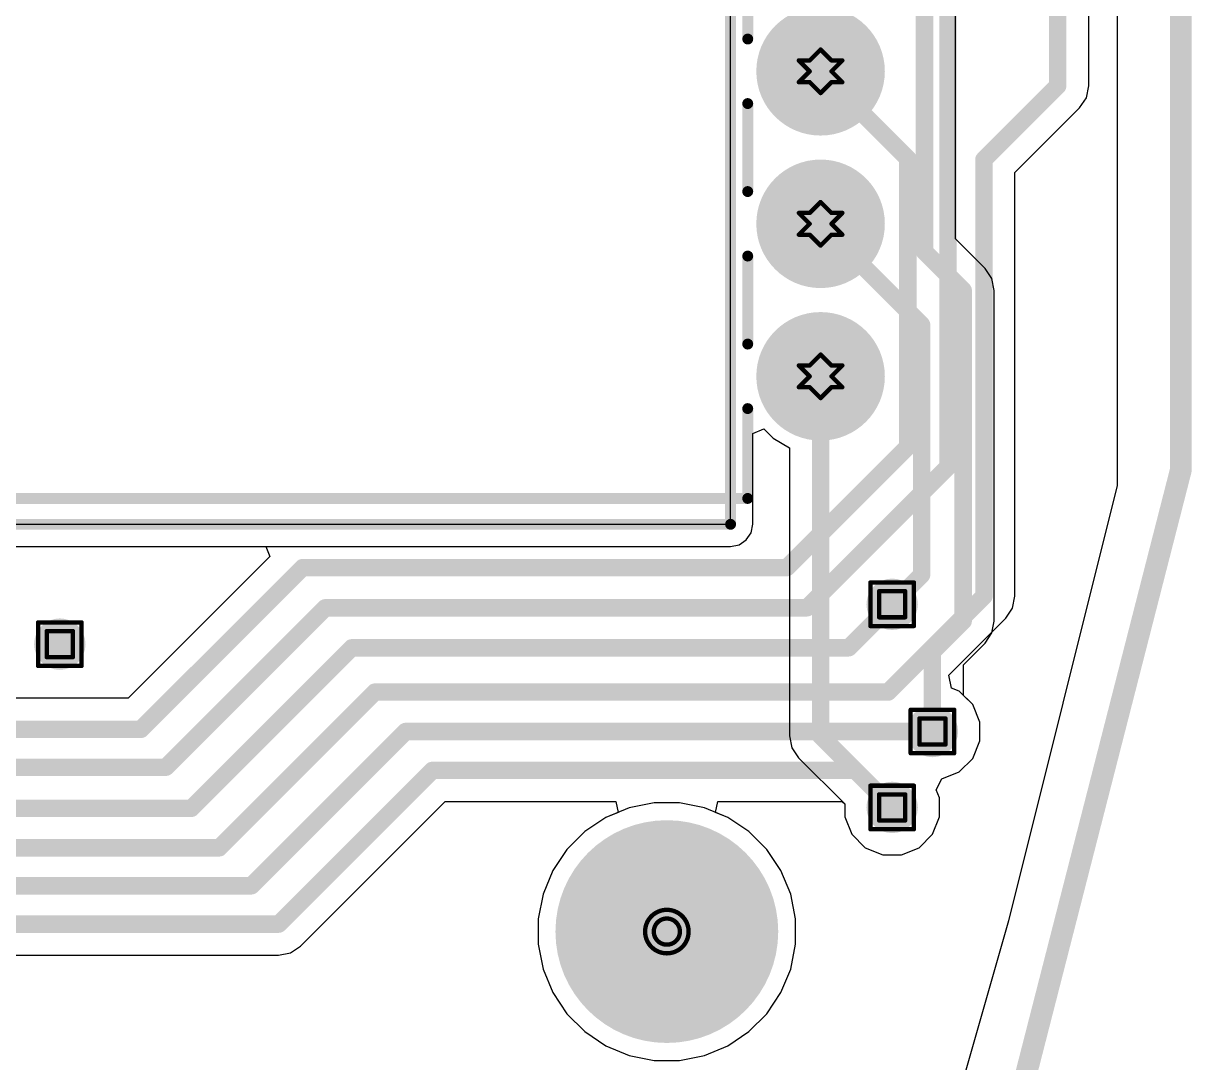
# Model space of a CAD drawing. Header units: inches. Extents: x 0 to 355, y -10 to 78.
# Drawn here: x 72.6 to 86.23, y 2.36 to 14.49 of the extents above; entities that cross this region are included whole.
import ezdxf

# ---------------------------------------------------------------- set-up
doc = ezdxf.new("R2010")
doc.units = ezdxf.units.IN
for name, color, linetype in [('Board Outline', 216, 'Continuous'), ('Bottom Layer', 5, 'Continuous'), ('Bottom Solder', 6, 'Continuous'), ('Drill Drawing', 1, 'Continuous'), ('Multi-Layer', 9, 'Continuous'), ('Pad Holes', 156, 'Continuous'), ('Top Layer', 1, 'Continuous'), ('Top Overlay', 2, 'Continuous'), ('Top Solder', 216, 'Continuous'), ('Via Holes', 16, 'Continuous')]:
    doc.layers.add(name, color=color, linetype=linetype)

# ---------------------------------------------------------------- blocks, each defined once
blk = doc.blocks.new('PAW3395DM_21')
at = {"layer": 'Bottom Layer'}
h = blk.add_hatch(color=5, dxfattribs=at)
edge = h.paths.add_edge_path()
edge.add_arc((5.3499893, -3.1149925), 0.6999985999999999, 0, 360)
h = blk.add_hatch(color=5, dxfattribs=at)
edge = h.paths.add_edge_path()
edge.add_arc((5.3499893, -4.8949991), 0.6999985999999999, 0, 360)
h = blk.add_hatch(color=5, dxfattribs=at)
edge = h.paths.add_edge_path()
edge.add_arc((5.3499893, -6.6749803), 0.6999985999999999, 0, 360)
at = {"layer": 'Bottom Solder'}
h = blk.add_hatch(color=6, dxfattribs=at)
edge = h.paths.add_edge_path()
edge.add_arc((5.3499893, -3.1149925), 0.7499985, 0, 360)
h = blk.add_hatch(color=6, dxfattribs=at)
edge = h.paths.add_edge_path()
edge.add_arc((5.3499893, -4.8949991), 0.7499985, 0, 360)
h = blk.add_hatch(color=6, dxfattribs=at)
edge = h.paths.add_edge_path()
edge.add_arc((5.3499893, -6.6749803), 0.7499985, 0, 360)
at = {"layer": 'Multi-Layer'}
h = blk.add_hatch(color=9, dxfattribs=at)
edge = h.paths.add_edge_path()
edge.add_arc((5.3499893, -3.1149925), 0.6999985999999999, 0, 360)
h = blk.add_hatch(color=9, dxfattribs=at)
edge = h.paths.add_edge_path()
edge.add_arc((5.3499893, -4.8949991), 0.6999985999999999, 0, 360)
h = blk.add_hatch(color=9, dxfattribs=at)
edge = h.paths.add_edge_path()
edge.add_arc((5.3499893, -6.6749803), 0.6999985999999999, 0, 360)
at = {"layer": 'Pad Holes'}
h = blk.add_hatch(color=7, dxfattribs=at)
edge = h.paths.add_edge_path()
edge.add_arc((5.3499893, -3.1149925), 0.350012, 0, 360)
h = blk.add_hatch(color=7, dxfattribs=at)
edge = h.paths.add_edge_path()
edge.add_arc((5.3499893, -4.8949991), 0.350012, 0, 360)
h = blk.add_hatch(color=7, dxfattribs=at)
edge = h.paths.add_edge_path()
edge.add_arc((5.3499893, -6.6749803), 0.350012, 0, 360)
at = {"layer": 'Top Layer'}
h = blk.add_hatch(color=1, dxfattribs=at)
edge = h.paths.add_edge_path()
edge.add_arc((5.3499893, -3.1149925), 0.6999985999999999, 0, 360)
h = blk.add_hatch(color=1, dxfattribs=at)
edge = h.paths.add_edge_path()
edge.add_arc((5.3499893, -4.8949991), 0.6999985999999999, 0, 360)
h = blk.add_hatch(color=1, dxfattribs=at)
edge = h.paths.add_edge_path()
edge.add_arc((5.3499893, -6.6749803), 0.6999985999999999, 0, 360)
at = {"layer": 'Top Solder'}
h = blk.add_hatch(color=216, dxfattribs=at)
edge = h.paths.add_edge_path()
edge.add_arc((5.3499893, -3.1149925), 0.7499985, 0, 360)
h = blk.add_hatch(color=216, dxfattribs=at)
edge = h.paths.add_edge_path()
edge.add_arc((5.3499893, -4.8949991), 0.7499985, 0, 360)
h = blk.add_hatch(color=216, dxfattribs=at)
edge = h.paths.add_edge_path()
edge.add_arc((5.3499893, -6.6749803), 0.7499985, 0, 360)
at = {"layer": 'Top Overlay', "const_width": 0.127}
for points in [[(4.5000037, -2.7385391), (4.5000037, -1.7114393)], [(4.5000037, -4.518596499999999), (4.5000037, -3.4914967)], [(4.5000037, -6.298577699999999), (4.5000037, -5.271477899999999)], [(4.5000037, -8.100021899999998), (4.5000037, -7.051459099999999)], [(-4.5000037, -8.100021899999998), (4.5000037, -8.100021899999998)]]:
    blk.add_lwpolyline(points, dxfattribs=at)
at = {"layer": 'Top Overlay', "const_width": 0.0635}
for points in [[(4.4682537, -2.7385391, 1), (4.531753699999999, -2.7385391, 1)], [(4.4682537, -3.4914967, 1), (4.531753699999999, -3.4914967, 1)], [(4.4682537, -4.518596499999999, 1), (4.531753699999999, -4.518596499999999, 1)], [(4.4682537, -5.271477899999999, 1), (4.531753699999999, -5.271477899999999, 1)], [(4.4682537, -6.298577699999999, 1), (4.531753699999999, -6.298577699999999, 1)], [(4.4682537, -7.051459099999999, 1), (4.531753699999999, -7.051459099999999, 1)], [(4.4682537, -8.100021899999998, 1), (4.531753699999999, -8.100021899999998, 1)], [(4.4682537, -8.100021899999998, 1), (4.531753699999999, -8.100021899999998, 1)]]:
    blk.add_lwpolyline(points, format="xyb", close=True, dxfattribs=at)

msp = doc.modelspace()

# ---------------------------------------------------------------- hatches: boundary and pattern name
at = {"layer": 'Bottom Layer'}
h = msp.add_hatch(color=5, dxfattribs=at)
edge = h.paths.add_edge_path()
edge.add_arc((82.73833084, 7.708064339999999), 0.2999994, 0, 360)
h = msp.add_hatch(color=5, dxfattribs=at)
edge = h.paths.add_edge_path()
edge.add_arc((73.02499999999999, 7.24300304), 0.2999994, 0, 360)
h = msp.add_hatch(color=5, dxfattribs=at)
edge = h.paths.add_edge_path()
edge.add_arc((83.20807844, 6.223403859999999), 0.2999994, 0, 360)
h = msp.add_hatch(color=5, dxfattribs=at)
edge = h.paths.add_edge_path()
edge.add_arc((82.73833084, 5.337187699999999), 0.2999994, 0, 360)
at = {"layer": 'Bottom Solder'}
h = msp.add_hatch(color=6, dxfattribs=at)
edge = h.paths.add_edge_path()
edge.add_arc((80.10889743999999, 3.8881939), 0.1016, 0, 360)
at = {"layer": 'Pad Holes'}
h = msp.add_hatch(color=7, dxfattribs=at)
edge = h.paths.add_edge_path()
edge.add_arc((80.10889743999999, 3.8881939), 1.29999994, 0, 360)
at = {"layer": 'Top Layer'}
h = msp.add_hatch(color=1, dxfattribs=at)
edge = h.paths.add_edge_path()
edge.add_arc((82.73833084, 7.708064339999999), 0.2999994, 0, 360)
h = msp.add_hatch(color=1, dxfattribs=at)
edge = h.paths.add_edge_path()
edge.add_arc((73.02499999999999, 7.24300304), 0.2999994, 0, 360)
h = msp.add_hatch(color=1, dxfattribs=at)
edge = h.paths.add_edge_path()
edge.add_arc((83.20807844, 6.223403859999999), 0.2999994, 0, 360)
h = msp.add_hatch(color=1, dxfattribs=at)
edge = h.paths.add_edge_path()
edge.add_arc((82.73833084, 5.337187699999999), 0.2999994, 0, 360)
at = {"layer": 'Top Solder'}
h = msp.add_hatch(color=216, dxfattribs=at)
edge = h.paths.add_edge_path()
edge.add_arc((80.10889743999999, 3.8881939), 0.1016, 0, 360)
at = {"layer": 'Via Holes'}
h = msp.add_hatch(color=7, dxfattribs=at)
edge = h.paths.add_edge_path()
edge.add_arc((82.73833084, 7.708064339999999), 0.1499997, 0, 360)
h = msp.add_hatch(color=7, dxfattribs=at)
edge = h.paths.add_edge_path()
edge.add_arc((73.02499999999999, 7.24300304), 0.1499997, 0, 360)
h = msp.add_hatch(color=7, dxfattribs=at)
edge = h.paths.add_edge_path()
edge.add_arc((83.20807844, 6.223403859999999), 0.1499997, 0, 360)
h = msp.add_hatch(color=7, dxfattribs=at)
edge = h.paths.add_edge_path()
edge.add_arc((82.73833084, 5.337187699999999), 0.1499997, 0, 360)

# ---------------------------------------------------------------- linework, layer by layer
at = {"layer": 'Board Outline'}
for points, const_width in [([(86.10601523999999, 9.2710127), (86.10601523999999, 26.4160127)], 0.254), ([(80.85292439999999, 8.641562599999999), (80.85292439999999, 25.44531106)], 0.127), ([(82.80401269999999, -3.618986919999999), (86.10601523999999, 9.2710127)], 0.254), ([(72.2529416, 8.641562599999999), (80.85292439999999, 8.641562599999999)], 0.127)]:
    msp.add_lwpolyline(points, dxfattribs=dict(at, const_width=const_width))
for points, const_width in [([(86.04251524, 9.2710127, 1), (86.16951524, 9.2710127, 1)], 0.127), ([(86.04251524, 9.2710127, 1), (86.16951524, 9.2710127, 1)], 0.127), ([(80.82117439999999, 8.641562599999999, 1), (80.8846744, 8.641562599999999, 1)], 0.0635), ([(80.82117439999999, 8.641562599999999, 1), (80.8846744, 8.641562599999999, 1)], 0.0635)]:
    msp.add_lwpolyline(points, format="xyb", close=True, dxfattribs=dict(at, const_width=const_width))
at = {"layer": 'Bottom Layer'}
for p, q in [((85.3659202, 26.30955114), (85.3659202, 9.09351242)), ((83.4779763, 11.97373018), (83.4779763, 16.3014025)), ((83.82362203999999, 11.6280819), (83.4779763, 11.97373018)), ((83.82362966, 11.62807682), (83.82362203999999, 11.6280819)), ((83.90222234, 11.51045196), (83.82362966, 11.62807682)), ((83.92982197999999, 11.37170192), (83.90222234, 11.51045196)), ((83.92982197999999, 7.512212559999999), (83.92982197999999, 11.37170192)), ((81.11190026, 9.70261966), (81.23890026, 9.7552256)), ((81.11190026, 8.641562599999999), (81.11190026, 9.70261966)), ((81.23890026, 9.7552256), (81.34833361999999, 9.64579224)), ((81.34833361999999, 9.64579224), (81.54034238, 9.534936479999999)), ((81.54034238, 9.534936479999999), (81.54034238, 6.17262164)), ((85.3659202, 9.09351242), (84.0959202, 4.01351242)), ((81.09218732, 8.54245688), (81.11190026, 8.641562599999999)), ((80.95203011999999, 8.40229968), (81.03604824, 8.45843876)), ((81.03604824, 8.45843876), (81.09218732, 8.54245688)), ((72.2529416, 8.38258674), (80.85292439999999, 8.38258674)), ((80.85292439999999, 8.38258674), (80.95203011999999, 8.40229968)), ((83.90222234, 7.373452359999999), (83.92982452, 7.51219986)), ((83.92982452, 7.51219986), (83.92982197999999, 7.512212559999999)), ((83.82362966, 7.255824959999999), (83.90222234, 7.373452359999999)), ((83.57064566, 7.00284096), (83.82362203999999, 7.255819879999999)), ((83.82362203999999, 7.255819879999999), (83.82362966, 7.255824959999999)), ((83.57064566, 6.6443098), (83.57064566, 7.00284096)), ((83.67773714, 6.53721832), (83.57064566, 6.6443098)), ((83.76207784, 6.33360176), (83.67773714, 6.53721832)), ((83.76207784, 6.11320596), (83.76207784, 6.33360176)), ((81.54034238, 6.17262164), (81.54033984, 6.17260894)), ((81.54033984, 6.17260894), (81.56794202, 6.03386144)), ((81.56794202, 6.03386144), (81.6465347, 5.91623404)), ((83.67773714, 5.9095894), (83.76207784, 6.11320596)), ((81.6465347, 5.91623404), (82.18433144, 5.37843984)), ((83.52189289999998, 5.753745159999999), (83.67773714, 5.9095894)), ((83.31827888, 5.66940446), (83.52189289999998, 5.753745159999999)), ((83.25297293999999, 5.54240192), (83.31827888, 5.66940446)), ((83.29233024, 5.4473856), (83.25297293999999, 5.54240192)), ((79.67048836, 5.333433579999999), (79.39696083999999, 5.22013434)), ((79.96086369999999, 5.391193179999999), (79.67048836, 5.333433579999999)), ((80.25693118, 5.391193179999999), (79.96086369999999, 5.391193179999999)), ((80.54730651999999, 5.333433579999999), (80.25693118, 5.391193179999999)), ((80.82083404, 5.22013434), (80.54730651999999, 5.333433579999999)), ((82.18433144, 5.37843984), (82.18433144, 5.226989799999999)), ((83.29233024, 5.226989799999999), (83.29233024, 5.4473856)), ((79.39696083999999, 5.22013434), (79.15079166, 5.05564902)), ((81.06700321999999, 5.05564902), (80.82083404, 5.22013434)), ((82.18433144, 5.226989799999999), (82.26867214, 5.02337324)), ((83.20798954, 5.02337324), (83.29233024, 5.226989799999999)), ((79.15079166, 5.05564902), (78.94144232, 4.84629968)), ((81.27635255999999, 4.84629968), (81.06700321999999, 5.05564902)), ((82.26867214, 5.02337324), (82.42451638, 4.867528999999999)), ((83.0521453, 4.867528999999999), (83.20798954, 5.02337324)), ((78.94144232, 4.84629968), (78.776957, 4.6001305)), ((81.44083787999999, 4.6001305), (81.27635255999999, 4.84629968)), ((82.42451638, 4.867528999999999), (82.62813293999999, 4.7831883)), ((82.62813293999999, 4.7831883), (82.84852873999999, 4.7831883)), ((82.84852873999999, 4.7831883), (83.0521453, 4.867528999999999)), ((78.776957, 4.6001305), (78.66365775999999, 4.32660298)), ((81.55413712, 4.32660298), (81.44083787999999, 4.6001305)), ((78.66365775999999, 4.32660298), (78.60589816, 4.03622764)), ((81.61189671999999, 4.03622764), (81.55413712, 4.32660298)), ((78.60589816, 4.03622764), (78.60589816, 3.74016016)), ((81.61189671999999, 3.74016016), (81.61189671999999, 4.03622764)), ((84.0959202, 4.01351242), (82.06392019999998, -3.09848758)), ((78.60589816, 3.74016016), (78.66365775999999, 3.44978482)), ((81.55413712, 3.44978482), (81.61189671999999, 3.74016016)), ((78.66365775999999, 3.44978482), (78.776957, 3.1762573)), ((81.44083787999999, 3.1762573), (81.55413712, 3.44978482)), ((78.776957, 3.1762573), (78.94144232, 2.93008812)), ((81.27635255999999, 2.93008812), (81.44083787999999, 3.1762573)), ((78.94144232, 2.93008812), (79.15079166, 2.72073878)), ((81.06700321999999, 2.72073878), (81.27635255999999, 2.93008812)), ((79.15079166, 2.72073878), (79.39696083999999, 2.55625346)), ((80.82083404, 2.55625346), (81.06700321999999, 2.72073878)), ((79.39696083999999, 2.55625346), (79.67048836, 2.44295422)), ((80.54730651999999, 2.44295422), (80.82083404, 2.55625346)), ((79.67048836, 2.44295422), (79.96086369999999, 2.38519462)), ((79.96086369999999, 2.38519462), (80.25693118, 2.38519462)), ((80.25693118, 2.38519462), (80.54730651999999, 2.44295422))]:
    msp.add_line(p, q, dxfattribs=at)
at = {"layer": 'Bottom Layer', "const_width": 0.2032}
for points in [[(83.11540907999999, 11.8235476), (83.11540907999999, 18.05601418)], [(81.9029096, 12.14851266), (83.08148483999999, 10.96993742)], [(83.11540907999999, 11.8235476), (83.56725476, 11.37170192)], [(83.56725476, 7.51219986), (83.56725476, 11.37170192)], [(83.08148483999999, 8.05121834), (83.08148483999999, 10.96993742)], [(81.9029096, 6.17260894), (81.9029096, 10.36853146)], [(82.73833084, 7.708064339999999), (83.08148483999999, 8.05121834)], [(83.20807844, 7.15302354), (83.56725476, 7.51219986)], [(83.20807844, 6.223403859999999), (83.20807844, 7.15302354)], [(81.9029096, 6.17260894), (82.73833084, 5.337187699999999)]]:
    msp.add_lwpolyline(points, dxfattribs=at)
at = {"layer": 'Bottom Layer', "const_width": 0.1016}
for points in [[(81.85210959999999, 12.14851266, 1), (81.9537096, 12.14851266, 1)], [(83.06460908, 11.8235476, 1), (83.16620908, 11.8235476, 1)], [(83.06460908, 11.8235476, 1), (83.16620908, 11.8235476, 1)], [(83.51645475999999, 11.37170192, 1), (83.61805475999999, 11.37170192, 1)], [(83.51645475999999, 11.37170192, 1), (83.61805475999999, 11.37170192, 1)], [(83.03068483999999, 10.96993742, 1), (83.13228484, 10.96993742, 1)], [(83.03068483999999, 10.96993742, 1), (83.13228484, 10.96993742, 1)], [(81.85210959999999, 10.36853146, 1), (81.9537096, 10.36853146, 1)], [(83.03068483999999, 8.05121834, 1), (83.13228484, 8.05121834, 1)], [(83.03068483999999, 8.05121834, 1), (83.13228484, 8.05121834, 1)], [(82.68753084, 7.708064339999999, 1), (82.78913084, 7.708064339999999, 1)], [(83.51645475999999, 7.51219986, 1), (83.61805475999999, 7.51219986, 1)], [(83.51645475999999, 7.51219986, 1), (83.61805475999999, 7.51219986, 1)], [(83.15727844, 7.15302354, 1), (83.25887843999999, 7.15302354, 1)], [(83.15727844, 7.15302354, 1), (83.25887843999999, 7.15302354, 1)], [(81.85210959999999, 6.17260894, 1), (81.9537096, 6.17260894, 1)], [(81.85210959999999, 6.17260894, 1), (81.9537096, 6.17260894, 1)], [(83.15727844, 6.223403859999999, 1), (83.25887843999999, 6.223403859999999, 1)], [(82.68753084, 5.337187699999999, 1), (82.78913084, 5.337187699999999, 1)]]:
    msp.add_lwpolyline(points, format="xyb", close=True, dxfattribs=at)
at = {"layer": 'Drill Drawing', "const_width": 0.0508}
for points in [[(81.77590959999999, 14.05551926), (81.9029096, 14.18251926)], [(81.9029096, 14.18251926), (82.0299096, 14.05551926)], [(81.6489096, 14.05551926), (81.77590959999999, 13.92851926)], [(81.6489096, 14.05551926), (81.77590959999999, 14.05551926)], [(82.0299096, 14.05551926), (82.15690959999999, 14.05551926)], [(82.0299096, 13.92851926), (82.15690959999999, 14.05551926)], [(81.6489096, 13.80151926), (81.77590959999999, 13.92851926)], [(82.0299096, 13.92851926), (82.15690959999999, 13.80151926)], [(81.6489096, 13.80151926), (81.77590959999999, 13.80151926)], [(81.77590959999999, 13.80151926), (81.9029096, 13.67451926)], [(81.9029096, 13.67451926), (82.0299096, 13.80151926)], [(82.0299096, 13.80151926), (82.15690959999999, 13.80151926)], [(81.77590959999999, 12.27551266), (81.9029096, 12.40251266)], [(81.9029096, 12.40251266), (82.0299096, 12.27551266)], [(81.6489096, 12.27551266), (81.77590959999999, 12.14851266)], [(81.6489096, 12.27551266), (81.77590959999999, 12.27551266)], [(82.0299096, 12.27551266), (82.15690959999999, 12.27551266)], [(82.0299096, 12.14851266), (82.15690959999999, 12.27551266)], [(81.6489096, 12.02151266), (81.77590959999999, 12.14851266)], [(82.0299096, 12.14851266), (82.15690959999999, 12.02151266)], [(81.6489096, 12.02151266), (81.77590959999999, 12.02151266)], [(81.77590959999999, 12.02151266), (81.9029096, 11.89451266)], [(81.9029096, 11.89451266), (82.0299096, 12.02151266)], [(82.0299096, 12.02151266), (82.15690959999999, 12.02151266)], [(81.77590959999999, 10.49553146), (81.9029096, 10.62253146)], [(81.9029096, 10.62253146), (82.0299096, 10.49553146)], [(81.6489096, 10.49553146), (81.77590959999999, 10.36853146)], [(81.6489096, 10.49553146), (81.77590959999999, 10.49553146)], [(82.0299096, 10.49553146), (82.15690959999999, 10.49553146)], [(82.0299096, 10.36853146), (82.15690959999999, 10.49553146)], [(81.6489096, 10.24153146), (81.77590959999999, 10.36853146)], [(82.0299096, 10.36853146), (82.15690959999999, 10.24153146)], [(81.6489096, 10.24153146), (81.77590959999999, 10.24153146)], [(81.77590959999999, 10.24153146), (81.9029096, 10.11453146)], [(81.9029096, 10.11453146), (82.0299096, 10.24153146)], [(82.0299096, 10.24153146), (82.15690959999999, 10.24153146)], [(82.48433084, 7.96206434), (82.99233084, 7.96206434)], [(82.48433084, 7.45406434), (82.48433084, 7.96206434)], [(82.99233084, 7.45406434), (82.99233084, 7.96206434)], [(82.58593083999999, 7.860464339999999), (82.89073083999999, 7.860464339999999)], [(82.58593083999999, 7.555664339999999), (82.58593083999999, 7.860464339999999)], [(82.89073083999999, 7.555664339999999), (82.89073083999999, 7.860464339999999)], [(72.771, 7.49700304), (73.279, 7.49700304)], [(72.771, 6.98900304), (72.771, 7.49700304)], [(73.279, 6.98900304), (73.279, 7.49700304)], [(82.58593083999999, 7.555664339999999), (82.89073083999999, 7.555664339999999)], [(72.8726, 7.39540304), (73.17739999999999, 7.39540304)], [(72.8726, 7.09060304), (72.8726, 7.39540304)], [(73.17739999999999, 7.09060304), (73.17739999999999, 7.39540304)], [(82.48433084, 7.45406434), (82.99233084, 7.45406434)], [(72.8726, 7.09060304), (73.17739999999999, 7.09060304)], [(72.771, 6.98900304), (73.279, 6.98900304)], [(82.95407843999999, 6.47740386), (83.46207844, 6.47740386)], [(82.95407843999999, 5.96940386), (82.95407843999999, 6.47740386)], [(83.46207844, 5.96940386), (83.46207844, 6.47740386)], [(83.05567844, 6.37580386), (83.36047844, 6.37580386)], [(83.05567844, 6.071003859999999), (83.05567844, 6.37580386)], [(83.36047844, 6.071003859999999), (83.36047844, 6.37580386)], [(83.05567844, 6.071003859999999), (83.36047844, 6.071003859999999)], [(82.95407843999999, 5.96940386), (83.46207844, 5.96940386)], [(82.48433084, 5.5911877), (82.99233084, 5.5911877)], [(82.48433084, 5.0831877), (82.48433084, 5.5911877)], [(82.99233084, 5.0831877), (82.99233084, 5.5911877)], [(82.58593083999999, 5.4895877), (82.89073083999999, 5.4895877)], [(82.58593083999999, 5.184787699999999), (82.58593083999999, 5.4895877)], [(82.89073083999999, 5.184787699999999), (82.89073083999999, 5.4895877)], [(82.58593083999999, 5.184787699999999), (82.89073083999999, 5.184787699999999)], [(82.48433084, 5.0831877), (82.99233084, 5.0831877)]]:
    msp.add_lwpolyline(points, dxfattribs=at)
at = {"layer": 'Drill Drawing'}
for points, const_width in [([(81.89020959999999, 14.18251926, 1), (81.9156096, 14.18251926, 1)], 0.0254), ([(81.89020959999999, 14.18251926, 1), (81.9156096, 14.18251926, 1)], 0.0254), ([(81.6362096, 14.05551926, 1), (81.66160959999999, 14.05551926, 1)], 0.0254), ([(81.6362096, 14.05551926, 1), (81.66160959999999, 14.05551926, 1)], 0.0254), ([(81.7632096, 14.05551926, 1), (81.7886096, 14.05551926, 1)], 0.0254), ([(81.7632096, 14.05551926, 1), (81.7886096, 14.05551926, 1)], 0.0254), ([(82.01720959999999, 14.05551926, 1), (82.04260959999999, 14.05551926, 1)], 0.0254), ([(82.01720959999999, 14.05551926, 1), (82.04260959999999, 14.05551926, 1)], 0.0254), ([(82.1442096, 14.05551926, 1), (82.1696096, 14.05551926, 1)], 0.0254), ([(82.1442096, 14.05551926, 1), (82.1696096, 14.05551926, 1)], 0.0254), ([(81.7632096, 13.92851926, 1), (81.7886096, 13.92851926, 1)], 0.0254), ([(81.7632096, 13.92851926, 1), (81.7886096, 13.92851926, 1)], 0.0254), ([(82.01720959999999, 13.92851926, 1), (82.04260959999999, 13.92851926, 1)], 0.0254), ([(82.01720959999999, 13.92851926, 1), (82.04260959999999, 13.92851926, 1)], 0.0254), ([(81.6362096, 13.80151926, 1), (81.66160959999999, 13.80151926, 1)], 0.0254), ([(81.6362096, 13.80151926, 1), (81.66160959999999, 13.80151926, 1)], 0.0254), ([(81.7632096, 13.80151926, 1), (81.7886096, 13.80151926, 1)], 0.0254), ([(81.7632096, 13.80151926, 1), (81.7886096, 13.80151926, 1)], 0.0254), ([(82.01720959999999, 13.80151926, 1), (82.04260959999999, 13.80151926, 1)], 0.0254), ([(82.01720959999999, 13.80151926, 1), (82.04260959999999, 13.80151926, 1)], 0.0254), ([(82.1442096, 13.80151926, 1), (82.1696096, 13.80151926, 1)], 0.0254), ([(82.1442096, 13.80151926, 1), (82.1696096, 13.80151926, 1)], 0.0254), ([(81.89020959999999, 13.67451926, 1), (81.9156096, 13.67451926, 1)], 0.0254), ([(81.89020959999999, 13.67451926, 1), (81.9156096, 13.67451926, 1)], 0.0254), ([(81.89020959999999, 12.40251266, 1), (81.9156096, 12.40251266, 1)], 0.0254), ([(81.89020959999999, 12.40251266, 1), (81.9156096, 12.40251266, 1)], 0.0254), ([(81.6362096, 12.27551266, 1), (81.66160959999999, 12.27551266, 1)], 0.0254), ([(81.6362096, 12.27551266, 1), (81.66160959999999, 12.27551266, 1)], 0.0254), ([(81.7632096, 12.27551266, 1), (81.7886096, 12.27551266, 1)], 0.0254), ([(81.7632096, 12.27551266, 1), (81.7886096, 12.27551266, 1)], 0.0254), ([(82.01720959999999, 12.27551266, 1), (82.04260959999999, 12.27551266, 1)], 0.0254), ([(82.01720959999999, 12.27551266, 1), (82.04260959999999, 12.27551266, 1)], 0.0254), ([(82.1442096, 12.27551266, 1), (82.1696096, 12.27551266, 1)], 0.0254), ([(82.1442096, 12.27551266, 1), (82.1696096, 12.27551266, 1)], 0.0254), ([(81.7632096, 12.14851266, 1), (81.7886096, 12.14851266, 1)], 0.0254), ([(81.7632096, 12.14851266, 1), (81.7886096, 12.14851266, 1)], 0.0254), ([(82.01720959999999, 12.14851266, 1), (82.04260959999999, 12.14851266, 1)], 0.0254), ([(82.01720959999999, 12.14851266, 1), (82.04260959999999, 12.14851266, 1)], 0.0254), ([(81.6362096, 12.02151266, 1), (81.66160959999999, 12.02151266, 1)], 0.0254), ([(81.6362096, 12.02151266, 1), (81.66160959999999, 12.02151266, 1)], 0.0254), ([(81.7632096, 12.02151266, 1), (81.7886096, 12.02151266, 1)], 0.0254), ([(81.7632096, 12.02151266, 1), (81.7886096, 12.02151266, 1)], 0.0254), ([(82.01720959999999, 12.02151266, 1), (82.04260959999999, 12.02151266, 1)], 0.0254), ([(82.01720959999999, 12.02151266, 1), (82.04260959999999, 12.02151266, 1)], 0.0254), ([(82.1442096, 12.02151266, 1), (82.1696096, 12.02151266, 1)], 0.0254), ([(82.1442096, 12.02151266, 1), (82.1696096, 12.02151266, 1)], 0.0254), ([(81.89020959999999, 11.89451266, 1), (81.9156096, 11.89451266, 1)], 0.0254), ([(81.89020959999999, 11.89451266, 1), (81.9156096, 11.89451266, 1)], 0.0254), ([(81.89020959999999, 10.62253146, 1), (81.9156096, 10.62253146, 1)], 0.0254), ([(81.89020959999999, 10.62253146, 1), (81.9156096, 10.62253146, 1)], 0.0254), ([(81.6362096, 10.49553146, 1), (81.66160959999999, 10.49553146, 1)], 0.0254), ([(81.6362096, 10.49553146, 1), (81.66160959999999, 10.49553146, 1)], 0.0254), ([(81.7632096, 10.49553146, 1), (81.7886096, 10.49553146, 1)], 0.0254), ([(81.7632096, 10.49553146, 1), (81.7886096, 10.49553146, 1)], 0.0254), ([(82.01720959999999, 10.49553146, 1), (82.04260959999999, 10.49553146, 1)], 0.0254), ([(82.01720959999999, 10.49553146, 1), (82.04260959999999, 10.49553146, 1)], 0.0254), ([(82.1442096, 10.49553146, 1), (82.1696096, 10.49553146, 1)], 0.0254), ([(82.1442096, 10.49553146, 1), (82.1696096, 10.49553146, 1)], 0.0254), ([(81.7632096, 10.36853146, 1), (81.7886096, 10.36853146, 1)], 0.0254), ([(81.7632096, 10.36853146, 1), (81.7886096, 10.36853146, 1)], 0.0254), ([(82.01720959999999, 10.36853146, 1), (82.04260959999999, 10.36853146, 1)], 0.0254), ([(82.01720959999999, 10.36853146, 1), (82.04260959999999, 10.36853146, 1)], 0.0254), ([(81.6362096, 10.24153146, 1), (81.66160959999999, 10.24153146, 1)], 0.0254), ([(81.6362096, 10.24153146, 1), (81.66160959999999, 10.24153146, 1)], 0.0254), ([(81.7632096, 10.24153146, 1), (81.7886096, 10.24153146, 1)], 0.0254), ([(81.7632096, 10.24153146, 1), (81.7886096, 10.24153146, 1)], 0.0254), ([(82.01720959999999, 10.24153146, 1), (82.04260959999999, 10.24153146, 1)], 0.0254), ([(82.01720959999999, 10.24153146, 1), (82.04260959999999, 10.24153146, 1)], 0.0254), ([(82.1442096, 10.24153146, 1), (82.1696096, 10.24153146, 1)], 0.0254), ([(82.1442096, 10.24153146, 1), (82.1696096, 10.24153146, 1)], 0.0254), ([(81.89020959999999, 10.11453146, 1), (81.9156096, 10.11453146, 1)], 0.0254), ([(81.89020959999999, 10.11453146, 1), (81.9156096, 10.11453146, 1)], 0.0254), ([(82.47163084, 7.96206434, 1), (82.49703084, 7.96206434, 1)], 0.0254), ([(82.47163084, 7.96206434, 1), (82.49703084, 7.96206434, 1)], 0.0254), ([(82.97963083999998, 7.96206434, 1), (83.00503084, 7.96206434, 1)], 0.0254), ([(82.97963083999998, 7.96206434, 1), (83.00503084, 7.96206434, 1)], 0.0254), ([(82.57323084, 7.860464339999999, 1), (82.59863084, 7.860464339999999, 1)], 0.0254), ([(82.57323084, 7.860464339999999, 1), (82.59863084, 7.860464339999999, 1)], 0.0254), ([(82.87803084, 7.860464339999999, 1), (82.90343084, 7.860464339999999, 1)], 0.0254), ([(82.87803084, 7.860464339999999, 1), (82.90343084, 7.860464339999999, 1)], 0.0254), ([(72.75829999999999, 7.49700304, 1), (72.7837, 7.49700304, 1)], 0.0254), ([(72.75829999999999, 7.49700304, 1), (72.7837, 7.49700304, 1)], 0.0254), ([(73.2663, 7.49700304, 1), (73.29169999999999, 7.49700304, 1)], 0.0254), ([(73.2663, 7.49700304, 1), (73.29169999999999, 7.49700304, 1)], 0.0254), ([(82.57323084, 7.555664339999999, 1), (82.59863084, 7.555664339999999, 1)], 0.0254), ([(82.57323084, 7.555664339999999, 1), (82.59863084, 7.555664339999999, 1)], 0.0254), ([(82.87803084, 7.555664339999999, 1), (82.90343084, 7.555664339999999, 1)], 0.0254), ([(82.87803084, 7.555664339999999, 1), (82.90343084, 7.555664339999999, 1)], 0.0254), ([(72.8599, 7.39540304, 1), (72.8853, 7.39540304, 1)], 0.0254), ([(72.8599, 7.39540304, 1), (72.8853, 7.39540304, 1)], 0.0254), ([(73.1647, 7.39540304, 1), (73.1901, 7.39540304, 1)], 0.0254), ([(73.1647, 7.39540304, 1), (73.1901, 7.39540304, 1)], 0.0254), ([(82.47163084, 7.45406434, 1), (82.49703084, 7.45406434, 1)], 0.0254), ([(82.47163084, 7.45406434, 1), (82.49703084, 7.45406434, 1)], 0.0254), ([(82.97963083999998, 7.45406434, 1), (83.00503084, 7.45406434, 1)], 0.0254), ([(82.97963083999998, 7.45406434, 1), (83.00503084, 7.45406434, 1)], 0.0254), ([(72.8599, 7.09060304, 1), (72.8853, 7.09060304, 1)], 0.0254), ([(72.8599, 7.09060304, 1), (72.8853, 7.09060304, 1)], 0.0254), ([(73.1647, 7.09060304, 1), (73.1901, 7.09060304, 1)], 0.0254), ([(73.1647, 7.09060304, 1), (73.1901, 7.09060304, 1)], 0.0254), ([(72.75829999999999, 6.98900304, 1), (72.7837, 6.98900304, 1)], 0.0254), ([(72.75829999999999, 6.98900304, 1), (72.7837, 6.98900304, 1)], 0.0254), ([(73.2663, 6.98900304, 1), (73.29169999999999, 6.98900304, 1)], 0.0254), ([(73.2663, 6.98900304, 1), (73.29169999999999, 6.98900304, 1)], 0.0254), ([(82.94137844, 6.47740386, 1), (82.96677844, 6.47740386, 1)], 0.0254), ([(82.94137844, 6.47740386, 1), (82.96677844, 6.47740386, 1)], 0.0254), ([(83.44937843999999, 6.47740386, 1), (83.47477844, 6.47740386, 1)], 0.0254), ([(83.44937843999999, 6.47740386, 1), (83.47477844, 6.47740386, 1)], 0.0254), ([(83.04297844, 6.37580386, 1), (83.06837844, 6.37580386, 1)], 0.0254), ([(83.04297844, 6.37580386, 1), (83.06837844, 6.37580386, 1)], 0.0254), ([(83.34777843999998, 6.37580386, 1), (83.37317844, 6.37580386, 1)], 0.0254), ([(83.34777843999998, 6.37580386, 1), (83.37317844, 6.37580386, 1)], 0.0254), ([(83.04297844, 6.071003859999999, 1), (83.06837844, 6.071003859999999, 1)], 0.0254), ([(83.04297844, 6.071003859999999, 1), (83.06837844, 6.071003859999999, 1)], 0.0254), ([(83.34777843999998, 6.071003859999999, 1), (83.37317844, 6.071003859999999, 1)], 0.0254), ([(83.34777843999998, 6.071003859999999, 1), (83.37317844, 6.071003859999999, 1)], 0.0254), ([(82.94137844, 5.96940386, 1), (82.96677844, 5.96940386, 1)], 0.0254), ([(82.94137844, 5.96940386, 1), (82.96677844, 5.96940386, 1)], 0.0254), ([(83.44937843999999, 5.96940386, 1), (83.47477844, 5.96940386, 1)], 0.0254), ([(83.44937843999999, 5.96940386, 1), (83.47477844, 5.96940386, 1)], 0.0254), ([(82.47163084, 5.5911877, 1), (82.49703084, 5.5911877, 1)], 0.0254), ([(82.47163084, 5.5911877, 1), (82.49703084, 5.5911877, 1)], 0.0254), ([(82.97963083999998, 5.5911877, 1), (83.00503084, 5.5911877, 1)], 0.0254), ([(82.97963083999998, 5.5911877, 1), (83.00503084, 5.5911877, 1)], 0.0254), ([(82.57323084, 5.4895877, 1), (82.59863084, 5.4895877, 1)], 0.0254), ([(82.57323084, 5.4895877, 1), (82.59863084, 5.4895877, 1)], 0.0254), ([(82.87803084, 5.4895877, 1), (82.90343084, 5.4895877, 1)], 0.0254), ([(82.87803084, 5.4895877, 1), (82.90343084, 5.4895877, 1)], 0.0254), ([(82.57323084, 5.184787699999999, 1), (82.59863084, 5.184787699999999, 1)], 0.0254), ([(82.57323084, 5.184787699999999, 1), (82.59863084, 5.184787699999999, 1)], 0.0254), ([(82.87803084, 5.184787699999999, 1), (82.90343084, 5.184787699999999, 1)], 0.0254), ([(82.87803084, 5.184787699999999, 1), (82.90343084, 5.184787699999999, 1)], 0.0254), ([(82.47163084, 5.0831877, 1), (82.49703084, 5.0831877, 1)], 0.0254), ([(82.47163084, 5.0831877, 1), (82.49703084, 5.0831877, 1)], 0.0254), ([(82.97963083999998, 5.0831877, 1), (83.00503084, 5.0831877, 1)], 0.0254), ([(82.97963083999998, 5.0831877, 1), (83.00503084, 5.0831877, 1)], 0.0254), ([(80.36289744, 3.8881939, 1), (79.85489744, 3.8881939, 1)], 0.0508), ([(80.26129744, 3.8881939, 1), (79.95649744, 3.8881939, 1)], 0.0508), ([(79.84219743999999, 3.8881939, 1), (79.86759744, 3.8881939, 1)], 0.0254), ([(79.94379744, 3.8881939, 1), (79.96919743999999, 3.8881939, 1)], 0.0254), ([(80.24859744, 3.8881939, 1), (80.27399743999999, 3.8881939, 1)], 0.0254), ([(80.35019744, 3.8881939, 1), (80.37559743999999, 3.8881939, 1)], 0.0254)]:
    msp.add_lwpolyline(points, format="xyb", close=True, dxfattribs=dict(at, const_width=const_width))
at = {"layer": 'Multi-Layer'}
for p, q in [((80.85292439999999, 8.641562599999999), (80.85292439999999, 25.44531106)), ((72.2529416, 8.641562599999999), (80.85292439999999, 8.641562599999999))]:
    msp.add_line(p, q, dxfattribs=at)
at = {"layer": 'Top Layer'}
for p, q in [((85.3659202, 26.30955114), (85.3659202, 9.09351242)), ((85.03187718, 13.75739184), (85.03187718, 17.11167774)), ((85.00427753999999, 13.61863164), (85.03187971999999, 13.75737914)), ((85.03187971999999, 13.75737914), (85.03187718, 13.75739184)), ((84.17150806, 12.74682744), (84.92567723999998, 13.50099916)), ((84.92567723999998, 13.50099916), (84.92568486, 13.50100424)), ((84.92568486, 13.50100424), (85.00427753999999, 13.61863164)), ((84.17150806, 7.80183352), (84.17150806, 12.74682744)), ((85.3659202, 9.09351242), (84.0959202, 4.01351242)), ((72.2529416, 8.38258674), (75.42740058, 8.38258674)), ((75.42740058, 8.38258674), (75.47600347999999, 8.26525398)), ((75.47600347999999, 8.26525398), (73.82202659999999, 6.611279639999999)), ((84.14390842, 7.66307332), (84.1715106, 7.80182082)), ((84.1715106, 7.80182082), (84.17150806, 7.80183352)), ((84.06531574, 7.54544592), (84.14390842, 7.66307332)), ((83.40062567999999, 6.8807584), (84.06530812, 7.545440839999999)), ((84.06530812, 7.545440839999999), (84.06531574, 7.54544592)), ((83.43042496, 6.7309492), (83.40062567999999, 6.8807584)), ((83.52189289999998, 6.693062559999999), (83.43042496, 6.7309492)), ((83.67773714, 6.53721832), (83.52189289999998, 6.693062559999999)), ((73.82202659999999, 6.611279639999999), (54.92539688, 6.611279639999999)), ((83.76207784, 6.33360176), (83.67773714, 6.53721832)), ((83.76207784, 6.11320596), (83.76207784, 6.33360176)), ((83.67773714, 5.9095894), (83.76207784, 6.11320596)), ((83.52189289999998, 5.753745159999999), (83.67773714, 5.9095894)), ((83.31827888, 5.66940446), (83.52189289999998, 5.753745159999999)), ((83.25297293999999, 5.54240192), (83.31827888, 5.66940446)), ((83.29233024, 5.4473856), (83.25297293999999, 5.54240192)), ((75.83442796, 3.71862604), (77.52221985999999, 5.40642048)), ((77.52221985999999, 5.40642048), (79.514827, 5.40642048)), ((79.514827, 5.40642048), (79.5400873, 5.27942048)), ((80.67770758, 5.27942048), (80.70296788, 5.40642048)), ((80.70296788, 5.40642048), (82.15634826, 5.40642048)), ((82.15634826, 5.40642048), (82.18433144, 5.3784373)), ((82.18433144, 5.3784373), (82.18433144, 5.226989799999999)), ((83.29233024, 5.226989799999999), (83.29233024, 5.4473856)), ((79.39696083999999, 5.22013434), (79.15079166, 5.05564902)), ((79.5400873, 5.27942048), (79.39696083999999, 5.22013434)), ((80.82083404, 5.22013434), (80.67770758, 5.27942048)), ((81.06700321999999, 5.05564902), (80.82083404, 5.22013434)), ((82.18433144, 5.226989799999999), (82.26867214, 5.02337324)), ((83.20798954, 5.02337324), (83.29233024, 5.226989799999999)), ((79.15079166, 5.05564902), (78.94144232, 4.84629968)), ((81.27635255999999, 4.84629968), (81.06700321999999, 5.05564902)), ((82.26867214, 5.02337324), (82.42451638, 4.867528999999999)), ((83.0521453, 4.867528999999999), (83.20798954, 5.02337324)), ((78.94144232, 4.84629968), (78.776957, 4.6001305)), ((81.44083787999999, 4.6001305), (81.27635255999999, 4.84629968)), ((82.42451638, 4.867528999999999), (82.62813293999999, 4.7831883)), ((82.62813293999999, 4.7831883), (82.84852873999999, 4.7831883)), ((82.84852873999999, 4.7831883), (83.0521453, 4.867528999999999)), ((78.776957, 4.6001305), (78.66365775999999, 4.32660298)), ((81.55413712, 4.32660298), (81.44083787999999, 4.6001305)), ((78.66365775999999, 4.32660298), (78.60589816, 4.03622764)), ((81.61189671999999, 4.03622764), (81.55413712, 4.32660298)), ((78.60589816, 4.03622764), (78.60589816, 3.74016016)), ((81.61189671999999, 3.74016016), (81.61189671999999, 4.03622764)), ((84.0959202, 4.01351242), (82.06392019999998, -3.09848758)), ((75.71680056, 3.64003336), (75.83442796, 3.71862604)), ((78.60589816, 3.74016016), (78.66365775999999, 3.44978482)), ((81.55413712, 3.44978482), (81.61189671999999, 3.74016016)), ((71.64309522, 3.61243372), (75.57804036, 3.61243372)), ((75.57804036, 3.61243372), (75.57805306, 3.61243118)), ((75.57805306, 3.61243118), (75.71680056, 3.64003336)), ((78.66365775999999, 3.44978482), (78.776957, 3.1762573)), ((81.44083787999999, 3.1762573), (81.55413712, 3.44978482)), ((78.776957, 3.1762573), (78.94144232, 2.93008812)), ((81.27635255999999, 2.93008812), (81.44083787999999, 3.1762573)), ((78.94144232, 2.93008812), (79.15079166, 2.72073878)), ((81.06700321999999, 2.72073878), (81.27635255999999, 2.93008812)), ((79.15079166, 2.72073878), (79.39696083999999, 2.55625346)), ((80.82083404, 2.55625346), (81.06700321999999, 2.72073878)), ((79.39696083999999, 2.55625346), (79.67048836, 2.44295422)), ((80.54730651999999, 2.44295422), (80.82083404, 2.55625346)), ((79.67048836, 2.44295422), (79.96086369999999, 2.38519462)), ((79.96086369999999, 2.38519462), (80.25693118, 2.38519462)), ((80.25693118, 2.38519462), (80.54730651999999, 2.44295422))]:
    msp.add_line(p, q, dxfattribs=at)
at = {"layer": 'Top Layer', "const_width": 0.2032}
for points in [[(84.66930996, 13.75737914), (84.66930996, 17.11169044)], [(83.39028026, 9.31233088), (83.39028026, 15.70852586)], [(81.9029096, 13.92851926), (81.90291214, 13.92851926)], [(81.90291214, 13.92851926), (82.92093652, 12.91049488)], [(83.80894083999999, 12.89701002), (84.66930996, 13.75737914)], [(82.92093652, 9.54797938), (82.92093652, 12.91049488)], [(83.80894083999999, 7.80182082), (83.80894083999999, 12.89701002)], [(81.50904195999999, 8.136084819999999), (82.92093652, 9.54797938)], [(81.744947, 7.66699762), (83.39028026, 9.31233088)], [(73.97220918, 6.248712419999999), (75.85958158, 8.136084819999999)], [(75.85958158, 8.136084819999999), (81.50904195999999, 8.136084819999999)], [(82.23033084, 7.20006434), (82.73833084, 7.708064339999999)], [(82.69050772, 6.6833877), (83.80894083999999, 7.80182082)], [(82.73833084, 7.708064339999999), (82.7786127, 7.7483462)], [(82.7786127, 7.7483462), (82.7786127, 7.7501877)], [(74.26338969999999, 5.806473019999999), (76.1239143, 7.66699762)], [(76.1239143, 7.66699762), (81.744947, 7.66699762)], [(74.56038681999999, 5.32741886), (76.4330323, 7.20006434)], [(76.4330323, 7.20006434), (82.23033084, 7.20006434)], [(74.88449082, 4.865463979999999), (76.70241454, 6.6833877)], [(76.70241454, 6.6833877), (82.69050772, 6.6833877)], [(54.77521683999999, 6.248712419999999), (73.97220918, 6.248712419999999)], [(75.25965898, 4.42223398), (77.06082885999999, 6.223403859999999)], [(77.06082885999999, 6.223403859999999), (83.20807844, 6.223403859999999)], [(54.50202968, 5.806473019999999), (74.26338969999999, 5.806473019999999)], [(75.57805306, 3.97500094), (77.37203982, 5.7689877)], [(77.37203982, 5.7689877), (82.30653084, 5.7689877)], [(82.30653084, 5.7689877), (82.73833084, 5.337187699999999)], [(54.23303352, 5.32741886), (74.56038681999999, 5.32741886)], [(54.00464688, 4.865463979999999), (74.88449082, 4.865463979999999)], [(53.80010576, 4.42223398), (75.25965898, 4.42223398)], [(53.55886672, 3.97500094), (75.57805306, 3.97500094)]]:
    msp.add_lwpolyline(points, dxfattribs=at)
at = {"layer": 'Top Layer', "const_width": 0.1016}
for points in [[(81.85210959999999, 13.92851926, 1), (81.9537096, 13.92851926, 1)], [(81.85211213999999, 13.92851926, 1), (81.95371214, 13.92851926, 1)], [(81.85211213999999, 13.92851926, 1), (81.95371214, 13.92851926, 1)], [(84.61850996, 13.75737914, 1), (84.72010996, 13.75737914, 1)], [(84.61850996, 13.75737914, 1), (84.72010996, 13.75737914, 1)], [(82.87013651999999, 12.91049488, 1), (82.97173652, 12.91049488, 1)], [(82.87013651999999, 12.91049488, 1), (82.97173652, 12.91049488, 1)], [(83.75814084, 12.89701002, 1), (83.85974083999999, 12.89701002, 1)], [(83.75814084, 12.89701002, 1), (83.85974083999999, 12.89701002, 1)], [(82.87013651999999, 9.54797938, 1), (82.97173652, 9.54797938, 1)], [(82.87013651999999, 9.54797938, 1), (82.97173652, 9.54797938, 1)], [(83.33948026, 9.31233088, 1), (83.44108026, 9.31233088, 1)], [(83.33948026, 9.31233088, 1), (83.44108026, 9.31233088, 1)], [(75.80878158, 8.136084819999999, 1), (75.91038157999999, 8.136084819999999, 1)], [(75.80878158, 8.136084819999999, 1), (75.91038157999999, 8.136084819999999, 1)], [(81.45824196, 8.136084819999999, 1), (81.55984195999999, 8.136084819999999, 1)], [(81.45824196, 8.136084819999999, 1), (81.55984195999999, 8.136084819999999, 1)], [(82.68753084, 7.708064339999999, 1), (82.78913084, 7.708064339999999, 1)], [(82.68753084, 7.708064339999999, 1), (82.78913084, 7.708064339999999, 1)], [(82.7278127, 7.7501877, 1), (82.8294127, 7.7501877, 1)], [(82.7278127, 7.7483462, 1), (82.8294127, 7.7483462, 1)], [(82.7278127, 7.7483462, 1), (82.8294127, 7.7483462, 1)], [(83.75814084, 7.80182082, 1), (83.85974083999999, 7.80182082, 1)], [(83.75814084, 7.80182082, 1), (83.85974083999999, 7.80182082, 1)], [(76.07311429999999, 7.66699762, 1), (76.17471429999999, 7.66699762, 1)], [(76.07311429999999, 7.66699762, 1), (76.17471429999999, 7.66699762, 1)], [(81.694147, 7.66699762, 1), (81.795747, 7.66699762, 1)], [(81.694147, 7.66699762, 1), (81.795747, 7.66699762, 1)], [(76.3822323, 7.20006434, 1), (76.4838323, 7.20006434, 1)], [(76.3822323, 7.20006434, 1), (76.4838323, 7.20006434, 1)], [(82.17953084, 7.20006434, 1), (82.28113083999999, 7.20006434, 1)], [(82.17953084, 7.20006434, 1), (82.28113083999999, 7.20006434, 1)], [(76.65161454, 6.6833877, 1), (76.75321454, 6.6833877, 1)], [(76.65161454, 6.6833877, 1), (76.75321454, 6.6833877, 1)], [(82.63970772, 6.6833877, 1), (82.74130772, 6.6833877, 1)], [(82.63970772, 6.6833877, 1), (82.74130772, 6.6833877, 1)], [(73.92140918, 6.248712419999999, 1), (74.02300918, 6.248712419999999, 1)], [(73.92140918, 6.248712419999999, 1), (74.02300918, 6.248712419999999, 1)], [(77.01002885999999, 6.223403859999999, 1), (77.11162886, 6.223403859999999, 1)], [(77.01002885999999, 6.223403859999999, 1), (77.11162886, 6.223403859999999, 1)], [(83.15727844, 6.223403859999999, 1), (83.25887843999999, 6.223403859999999, 1)], [(74.2125897, 5.806473019999999, 1), (74.3141897, 5.806473019999999, 1)], [(74.2125897, 5.806473019999999, 1), (74.3141897, 5.806473019999999, 1)], [(77.32123982, 5.7689877, 1), (77.42283982, 5.7689877, 1)], [(77.32123982, 5.7689877, 1), (77.42283982, 5.7689877, 1)], [(82.25573084, 5.7689877, 1), (82.35733084, 5.7689877, 1)], [(82.25573084, 5.7689877, 1), (82.35733084, 5.7689877, 1)], [(74.50958682, 5.32741886, 1), (74.61118681999999, 5.32741886, 1)], [(74.50958682, 5.32741886, 1), (74.61118681999999, 5.32741886, 1)], [(82.68753084, 5.337187699999999, 1), (82.78913084, 5.337187699999999, 1)], [(74.83369081999999, 4.865463979999999, 1), (74.93529081999999, 4.865463979999999, 1)], [(74.83369081999999, 4.865463979999999, 1), (74.93529081999999, 4.865463979999999, 1)], [(75.20885898, 4.42223398, 1), (75.31045897999999, 4.42223398, 1)], [(75.20885898, 4.42223398, 1), (75.31045897999999, 4.42223398, 1)], [(75.52725305999999, 3.97500094, 1), (75.62885306, 3.97500094, 1)], [(75.52725305999999, 3.97500094, 1), (75.62885306, 3.97500094, 1)]]:
    msp.add_lwpolyline(points, format="xyb", close=True, dxfattribs=at)

# ---------------------------------------------------------------- block references
msp.add_blockref('PAW3395DM_21', (76.5529203, 17.04351176))

doc.saveas('drawing.dxf')
